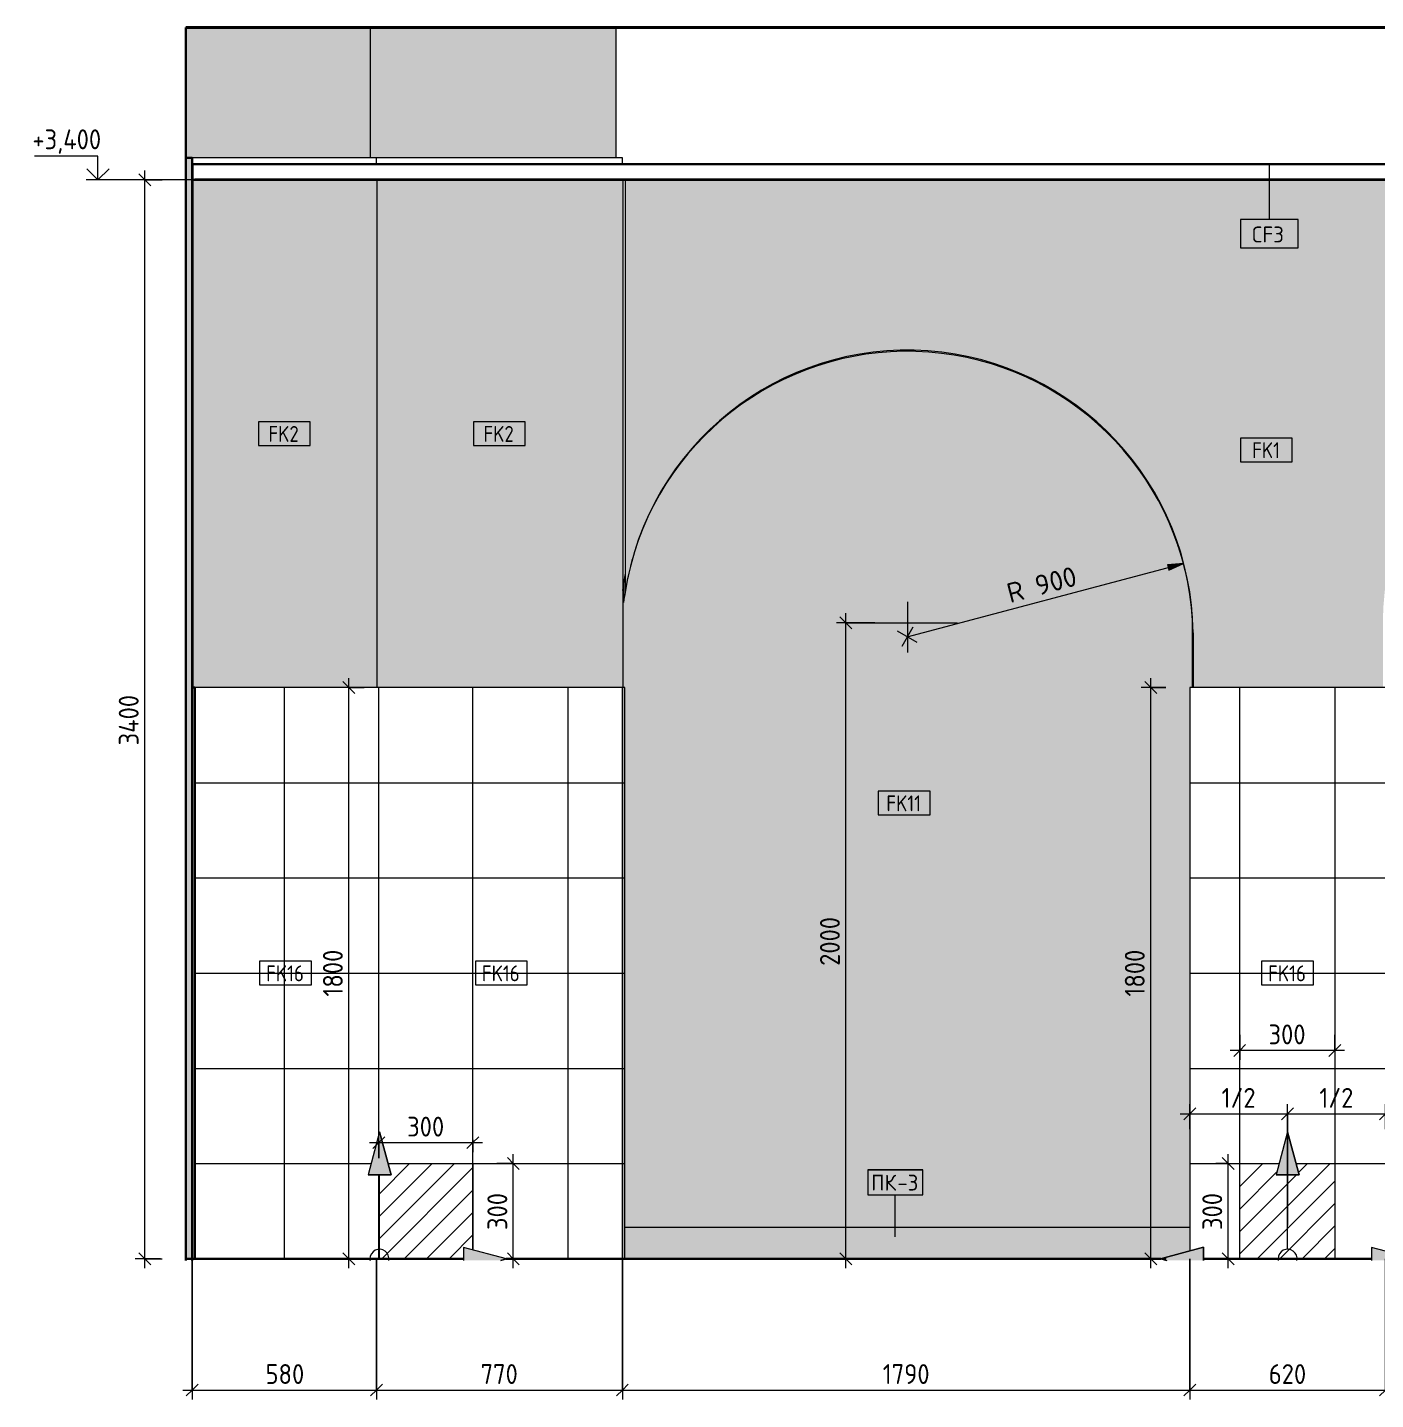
# Model space of a CAD drawing. Header units: millimetres. Extents: x 39286 to 136192, y -1987 to 27400.
# Drawn here: x 102343 to 106589, y -444 to 3881 of the extents above; entities that cross this region are included whole.
import ezdxf

# ---------------------------------------------------------------- set-up
doc = ezdxf.new("R2010")
doc.units = ezdxf.units.MM
for name, color, linetype, lineweight in [('A-ANNO-DIMS', 7, 'Continuous', 9), ('A-ANNO-DIMS-25', 7, 'Continuous', 9), ('A-CLNG-IDEN', 7, 'Continuous', 9), ('A-DETL', 7, 'Continuous', 9), ('A-DETL-GENF', 7, 'Continuous', 9), ('A-GENM', 7, 'Continuous', 9), ('A-GENM-IDEN', 7, 'Continuous', 9), ('A-WALL-IDEN', 7, 'Continuous', 9), ('A-WALL-PATT', 7, 'Continuous', 9), ('G-ANNO-DIMS', 7, 'Continuous', 9), ('G-ANNO-DIMS-1', 7, 'Continuous', 20), ('I-WALL', 7, 'Continuous', 9), ('S-COLS', 7, 'Continuous', 9)]:
    doc.layers.add(name, color=color, linetype=linetype, lineweight=lineweight)
for name, color, linetype, lineweight, true_color in [('A-CLNG-FNSH-1', 7, 'Continuous', 30, 0x3c3c3c), ('A-DETL-GENF-2', 7, 'Continuous', 9, 0x004000), ('A-FLOR-1', 7, 'Continuous', 9, 0x787878), ('A-FLOR-FNSH-1', 7, 'Continuous', 40, 0x3c3c3c), ('A-FLOR-FNSH-2', 7, 'Continuous', 30, 0x3c3c3c), ('A-WALL-4', 7, 'Continuous', 30, 0x3c3c3c), ('A-WALL-FNSH-3', 7, 'Continuous', 30, 0x3c3c3c), ('I-WALL-1', 7, 'Continuous', 9, 0x787878)]:
    doc.layers.add(name, color=color, linetype=linetype, lineweight=lineweight, true_color=true_color)
doc.styles.add('GOST Common_5', font='GOST_Common.ttf', dxfattribs={"width": 0.9, "height": 50})
doc.styles.add('GOST Common_6', font='GOST_Common.ttf', dxfattribs={"height": 50})
doc.styles.add('ISOCPEUR_2', font='isocpeur.ttf', dxfattribs={"width": 0.9, "height": 62.5})
doc.styles.add('ISOCPEUR_4', font='isocpeur.ttf', dxfattribs={"height": 62.5})
doc.dimstyles.new('ISO-2_5_0_9К_БОЛЬШОЙ', dxfattribs={"dimscale": 304.8, "dimtxt": 62.248823, "dimasz": 0.123031, "dimexe": 0.098425, "dimexo": 0.246063, "dimgap": 0, "dimtad": 1, "dimdec": 0, "dimrnd": 10, "dimzin": 0, "dimdsep": 46, "dimtxsty": 'ISOCPEUR_2', "dimblk1": 'OBLIQUE', "dimblk2": 'OBLIQUE', "dimsah": 1, "dimcen": 0.09, "dimdle": 0.098425, "dimazin": 0, "dimtfac": 1, "dimtdec": 4, "dimtix": 1, "dimtmove": 0, "dimatfit": 3, "dimfxl": 1, "dimtvp": 1, "dimtolj": 1, "dimtzin": 0, "dimarcsym": 2})
doc.dimstyles.new('ISO-2_5_0_9К_БОЛЬШОЙ_округление', dxfattribs={"dimscale": 304.8, "dimtxt": 62.248823, "dimasz": 0.123031, "dimexe": 0.098425, "dimexo": 0, "dimgap": 0, "dimtad": 1, "dimdec": 0, "dimrnd": 10, "dimzin": 0, "dimdsep": 46, "dimtxsty": 'ISOCPEUR_2', "dimblk1": 'OBLIQUE', "dimblk2": 'OBLIQUE', "dimsah": 1, "dimcen": 0.09, "dimdle": 0.098425, "dimazin": 0, "dimtfac": 1, "dimtdec": 4, "dimtix": 1, "dimtmove": 0, "dimatfit": 3, "dimfxl": 1, "dimtvp": 1, "dimtolj": 1, "dimtzin": 0, "dimarcsym": 2})
doc.dimstyles.new('ISO-2_5_1_0K_БОЛЬШОЙ', dxfattribs={"dimscale": 304.8, "dimtxt": 62.248823, "dimasz": 0.164042, "dimexe": 0.19685, "dimexo": 0, "dimgap": 0, "dimtad": 1, "dimjust": 3, "dimdec": 0, "dimzin": 0, "dimdsep": 46, "dimtxsty": 'ISOCPEUR_4', "dimsah": 1, "dimcen": 0.09, "dimazin": 0, "dimtfac": 1, "dimtdec": 4, "dimtix": 1, "dimtmove": 0, "dimatfit": 2, "dimfxl": 1, "dimtvp": 1, "dimtolj": 1, "dimtzin": 0, "dimarcsym": 2})
pattern_1 = [(45, (142208.06, 0), (-14.25598, 14.25598), []), (45, (142222.316, 0), (-14.25598, 14.25598), [25.202, -5.04, 0.8382, -4.202])]
pattern_2 = [(45, (142208.06, 0), (-35.35534, 35.35534), [])]

# ---------------------------------------------------------------- blocks, each defined once
blk = doc.blocks.new('BSC_Колонна _Прямоугольная - 600х600-23205375-Развертка 1_38-5')
at = {"layer": 'S-COLS'}
blk.add_hatch(color=256, dxfattribs=at).paths.add_polyline_path([(-54757.8, 1800), (-54757.8, 1972.9), (-54760, 2024.3), (-54760, 1800)])
blk.add_line((-54760, 1800), (-54760, 2026.6), dxfattribs=at)
blk = doc.blocks.new('Плинтус - Плинтус керамогранит бежевый-32866097-Развертка 1_38-5')
at = {"layer": 'A-GENM'}
blk.add_hatch(color=256, dxfattribs=at).paths.add_polyline_path([(-54859.1, 0), (-54860, 0.2), (-54768, 24.8), (-54768, 100), (-56547.3, 100), (-56547.3, 0), (-54860, 0)])
blk.add_line((-56547.3, 100), (-54768, 100), dxfattribs=at)
blk = doc.blocks.new('Начало раскладки_красным - Начало раскладки_красным-26104606-Развертка 1_38-5')
at = {"layer": 'A-DETL-GENF'}
for points in [[(-57283.9, 264.7), (-57320, 400), (-57356.3, 264.8), (-57320.3, 264.8)], [(-57055.5, -5.1), (-56938.5, -5.1), (-56920.8, -0.1), (-57055.5, 36.1), (-57055.5, -0.1)]]:
    blk.add_hatch(color=256, dxfattribs=at).paths.add_polyline_path(points)
for p, q in [((-57320, 400), (-57356.3, 264.8)), ((-57320, 400), (-57356.3, 264.8)), ((-57283.9, 264.7), (-57320, 400)), ((-57320, 400), (-57283.9, 264.7)), ((-57356.3, 264.8), (-57283.9, 264.7)), ((-57283.9, 264.7), (-57356.3, 264.8)), ((-57320.2, 30), (-57320.1, 264.8)), ((-57055.5, 36.1), (-57055.5, -5.1)), ((-56920.3, -0.2), (-57055.5, 36.1)), ((-56920.3, -0.2), (-57055.5, 36.1)), ((-57055.5, 36.1), (-57055.5, -5.1)), ((-57290.3, 0), (-57055.5, -0.2)), ((-56938.5, -5.1), (-56920.3, -0.2)), ((-56920.3, -0.2), (-56938.5, -5.1))]:
    blk.add_line(p, q, dxfattribs=at)
for start, end in [(350.1363, 179.9664), (179.9664, 190.1581)]:
    blk.add_arc((-57320.3, 0), 30, start, end, dxfattribs=at)
blk = doc.blocks.new('Начало раскладки_красным - Начало раскладки_красным-26758408-Развертка 1_38-5')
at = {"layer": 'A-DETL-GENF'}
for points in [[(-54423.6, 264.7), (-54459.8, 400), (-54496.1, 264.8)], [(-54768, -5.1), (-54724.8, -5.1), (-54724.8, 36.4), (-54860, 0.2), (-54840.1, -5.1), (-54770, -5.1)], [(-54152, -5.1), (-54078.3, -5.1), (-54060.5, -0.1), (-54195.2, 36.1), (-54195.3, -5.1), (-54160, -5.1)]]:
    blk.add_hatch(color=256, dxfattribs=at).paths.add_polyline_path(points)
for p, q in [((-54459.8, 400), (-54496.1, 264.8)), ((-54459.8, 400), (-54496.1, 264.8)), ((-54423.6, 264.7), (-54459.8, 400)), ((-54459.8, 400), (-54423.6, 264.7)), ((-54496.1, 264.8), (-54423.6, 264.7)), ((-54423.6, 264.7), (-54496.1, 264.8)), ((-54460, 30), (-54459.9, 264.8)), ((-54724.8, 36.4), (-54860, 0.2)), ((-54860, 0.2), (-54724.8, 36.4)), ((-54860, 0.2), (-54840.1, -5.1)), ((-54860, 0.2), (-54840.1, -5.1)), ((-54724.8, -5.1), (-54724.8, 36.4)), ((-54724.8, 36.4), (-54724.8, -5.1)), ((-54490, 0), (-54724.8, 0.2)), ((-54195.2, 36.1), (-54195.3, -5.1)), ((-54195.2, 36.1), (-54195.3, -5.1)), ((-54060, -0.2), (-54195.2, 36.1)), ((-54060, -0.2), (-54195.2, 36.1)), ((-54430, 0), (-54195.2, -0.2)), ((-54078.3, -5.1), (-54060, -0.2)), ((-54060, -0.2), (-54078.3, -5.1))]:
    blk.add_line(p, q, dxfattribs=at)
for start, end in [(350.1363, 179.9664), (179.9664, 190.1581)]:
    blk.add_arc((-54460, 0), 30, start, end, dxfattribs=at)
blk = doc.blocks.new('М_стена_0001 - Типоразмер_без рамки-25382661-Развертка 1_38-5')
at = {"layer": 'A-WALL-IDEN'}
for p, q in [((-48378.1, 1988.1), (-48541.3, 1988.1)), ((-48541.3, 1988.1), (-48541.3, 1913.1)), ((-48378.1, 1913.1), (-48378.1, 1988.1)), ((-48541.3, 1913.1), (-48378.1, 1913.1))]:
    blk.add_line(p, q, dxfattribs=at)
blk = doc.blocks.new('Высотные отметки - Стрелка_Верх-17668718-Развертка 1_38-5')
at = {"layer": 'G-ANNO-DIMS'}
for p, q in [((-58207, 3475), (-58407, 3475)), ((-58207, 3400), (-58207, 3475)), ((-58169.1, 3400), (-58244.1, 3400))]:
    blk.add_line(p, q, dxfattribs=at)
at = {"layer": 'G-ANNO-DIMS-1'}
for q in [(-58242.3, 3435.4), (-58171.6, 3435.4)]:
    blk.add_line((-58207, 3400), q, dxfattribs=at)
blk = doc.blocks.new('DIMBLOCK55-Развертка 1_38-5')
at = {"layer": 'A-ANNO-DIMS-25', "lineweight": 20}
for p, q in [((102712.2, 3400), (102693.5, 3418.8)), ((102712.2, 3400), (102731, 3381.2)), ((102712.2, 0), (102693.5, 18.8)), ((102712.2, 0), (102731, -18.8))]:
    blk.add_line(p, q, dxfattribs=at)
at = {"layer": 'A-ANNO-DIMS-25'}
for p, q in [((102712.2, -30), (102712.2, 3430)), ((102787.9, 3400), (102682.2, 3400)), ((102712.2, 3400), (102766.9, 3400)), ((102761.9, 0), (102682.2, 0)), ((102712.2, 0), (102766.9, 0))]:
    blk.add_line(p, q, dxfattribs=at)
at = {"layer": 'A-ANNO-DIMS-25', "color": 0, "insert": (102630.5, 1618), "char_height": 62.5, "width": 196.802, "attachment_point": 1, "rotation": 90, "line_spacing_factor": 1.149209, "style": 'ISOCPEUR_2'}
blk.add_mtext('3400', dxfattribs=at)
blk = doc.blocks.new('_Oblique')
at = {"color": 0, "linetype": 'ByBlock', "lineweight": -2}
blk.add_line((-0.5, -0.5), (0.5, 0.5), dxfattribs=at)
blk = doc.blocks.new('DIMBLOCK56-Развертка 1_38-5')
at = {"layer": 'A-ANNO-DIMS-25'}
for p, q in [((102861.9, 0), (102861.9, -443.6)), ((102861.9, -413.6), (102861.9, 0)), ((103441.9, 0), (103441.9, -443.6)), ((103441.9, -413.6), (103441.9, 0)), ((102831.9, -413.6), (103441.9, -413.6))]:
    blk.add_line(p, q, dxfattribs=at)
at = {"layer": 'A-ANNO-DIMS-25', "lineweight": 20}
for p, q in [((102861.9, -413.6), (102843.2, -432.4)), ((102861.9, -413.6), (102880.7, -394.9)), ((103441.9, -413.6), (103423.2, -432.4)), ((103441.9, -413.6), (103460.7, -394.9))]:
    blk.add_line(p, q, dxfattribs=at)
at = {"layer": 'A-ANNO-DIMS-25', "color": 0, "insert": (103092.7, -332), "char_height": 62.5, "width": 142.215, "attachment_point": 1, "line_spacing_factor": 1.149209, "style": 'ISOCPEUR_2'}
blk.add_mtext('580', dxfattribs=at)
blk = doc.blocks.new('DIMBLOCK57-Развертка 1_38-5')
at = {"layer": 'A-ANNO-DIMS-25'}
for p, q in [((104216.6, 1800), (104216.6, -443.6)), ((104216.6, -413.6), (104216.6, 1800)), ((103441.9, 0), (103441.9, -443.6)), ((103441.9, -413.6), (103441.9, 0)), ((103441.9, -413.6), (104216.6, -413.6))]:
    blk.add_line(p, q, dxfattribs=at)
at = {"layer": 'A-ANNO-DIMS-25', "lineweight": 20}
for p, q in [((103441.9, -413.6), (103423.2, -432.4)), ((103441.9, -413.6), (103460.7, -394.9)), ((104216.6, -413.6), (104197.9, -432.4)), ((104216.6, -413.6), (104235.4, -394.9))]:
    blk.add_line(p, q, dxfattribs=at)
at = {"layer": 'A-ANNO-DIMS-25', "color": 0, "insert": (103770, -332), "char_height": 62.5, "width": 142.215, "attachment_point": 1, "line_spacing_factor": 1.149209, "style": 'ISOCPEUR_2'}
blk.add_mtext('770', dxfattribs=at)
blk = doc.blocks.new('DIMBLOCK58-Развертка 1_38-5')
at = {"layer": 'A-ANNO-DIMS-25'}
for p, q in [((104216.6, 1800), (104216.6, -443.6)), ((104216.6, -413.6), (104216.6, 1800)), ((106003.9, 0), (106003.9, -443.6)), ((106003.9, -413.6), (106003.9, 0)), ((104216.6, -413.6), (106003.9, -413.6))]:
    blk.add_line(p, q, dxfattribs=at)
at = {"layer": 'A-ANNO-DIMS-25', "lineweight": 20}
for p, q in [((104216.6, -413.6), (104197.9, -432.4)), ((104216.6, -413.6), (104235.4, -394.9)), ((106003.9, -413.6), (105985.2, -432.4)), ((106003.9, -413.6), (106022.7, -394.9))]:
    blk.add_line(p, q, dxfattribs=at)
at = {"layer": 'A-ANNO-DIMS-25', "color": 0, "insert": (105036.7, -332), "char_height": 62.5, "width": 176.691, "attachment_point": 1, "line_spacing_factor": 1.149209, "style": 'ISOCPEUR_2'}
blk.add_mtext('1790', dxfattribs=at)
blk = doc.blocks.new('DIMBLOCK59-Развертка 1_38-5')
at = {"layer": 'A-ANNO-DIMS-25'}
for p, q in [((106003.9, 0), (106003.9, -443.6)), ((106003.9, -413.6), (106003.9, 0)), ((106619.9, 0), (106619.9, -443.6)), ((106619.9, -413.6), (106619.9, 0)), ((106003.9, -413.6), (106619.9, -413.6))]:
    blk.add_line(p, q, dxfattribs=at)
at = {"layer": 'A-ANNO-DIMS-25', "lineweight": 20}
for p, q in [((106003.9, -413.6), (105985.2, -432.4)), ((106003.9, -413.6), (106022.7, -394.9)), ((106619.9, -413.6), (106601.2, -432.4)), ((106619.9, -413.6), (106638.7, -394.9))]:
    blk.add_line(p, q, dxfattribs=at)
at = {"layer": 'A-ANNO-DIMS-25', "color": 0, "insert": (106252.7, -332), "char_height": 62.5, "width": 142.215, "attachment_point": 1, "line_spacing_factor": 1.149209, "style": 'ISOCPEUR_2'}
blk.add_mtext('620', dxfattribs=at)
blk = doc.blocks.new('DIMBLOCK68-Развертка 1_38-5')
at = {"layer": 'A-ANNO-DIMS-25'}
blk.add_hatch(color=256, dxfattribs=at).paths.add_polyline_path([(105983.9, 2191.3), (105933.3, 2187), (105937.8, 2169.9)])
for p, q in [((105114.1, 1959.9), (105983.9, 2191.3)), ((105983.9, 2191.3), (105933.3, 2187)), ((105933.3, 2187), (105937.8, 2169.9)), ((105937.8, 2169.9), (105983.9, 2191.3)), ((105131.9, 1990.4), (105096.4, 1929.3)), ((105144.7, 1942.1), (105083.6, 1977.6))]:
    blk.add_line(p, q, dxfattribs=at)
blk.add_arc((105114.1, 1959.9), 900, 11.0837, 18.7231, dxfattribs=at)
at = {"layer": 'A-ANNO-DIMS-25', "color": 0, "insert": (105421.6, 2126.2), "char_height": 62.5, "width": 264.318, "attachment_point": 1, "rotation": 14.9034, "line_spacing_factor": 1.149209, "style": 'ISOCPEUR_4'}
blk.add_mtext('R 900', dxfattribs=at)
blk = doc.blocks.new('DIMBLOCK69-Развертка 1_38-5')
at = {"layer": 'A-ANNO-DIMS-25'}
for p, q in [((104920.8, -30), (104920.8, 2034.4)), ((105011.9, 2004.4), (104890.8, 2004.4)), ((104920.8, 2004.4), (105011.9, 2004.4)), ((104894.3, 0), (104950.8, 0)), ((104920.8, 0), (104894.3, 0))]:
    blk.add_line(p, q, dxfattribs=at)
at = {"layer": 'A-ANNO-DIMS-25', "lineweight": 20}
for p, q in [((104920.8, 2004.4), (104902, 2023.1)), ((104920.8, 2004.4), (104939.5, 1985.6)), ((104920.8, 0), (104902, 18.8)), ((104920.8, 0), (104939.5, -18.8))]:
    blk.add_line(p, q, dxfattribs=at)
at = {"layer": 'A-ANNO-DIMS-25', "color": 0, "insert": (104839.1, 923.2), "char_height": 62.5, "width": 189.619, "attachment_point": 1, "rotation": 90, "line_spacing_factor": 1.149209, "style": 'ISOCPEUR_2'}
blk.add_mtext('2000', dxfattribs=at)
blk = doc.blocks.new('М_потолков - Марка_ Имя типа-25382930-Развертка 1_38-5')
at = {"layer": 'A-CLNG-IDEN'}
for p, q in [((-54427.2, 3275.2), (-54608.4, 3275.2)), ((-54608.4, 3275.2), (-54608.4, 3185.8)), ((-54427.2, 3185.8), (-54427.2, 3275.2)), ((-54608.4, 3185.8), (-54427.2, 3185.8))]:
    blk.add_line(p, q, dxfattribs=at)
blk = doc.blocks.new('Mark Reiling - Mark Reiling-26174330-Развертка 1_38-5')
at = {"layer": 'A-GENM-IDEN'}
for p, q in [((-42911.7, 265.6), (-42911.7, 186.8)), ((-42911.7, 265.6), (-42738.2, 265.6)), ((-42738.2, 265.6), (-42911.7, 265.6)), ((-42911.7, 265.6), (-42911.7, 186.8)), ((-42738.2, 186.8), (-42738.2, 265.6)), ((-42738.2, 186.8), (-42738.2, 265.6)), ((-42911.7, 186.8), (-42738.2, 186.8)), ((-42911.7, 186.8), (-42738.2, 186.8))]:
    blk.add_line(p, q, dxfattribs=at)
blk = doc.blocks.new('DIMBLOCK70-Развертка 1_38-5')
at = {"layer": 'A-ANNO-DIMS-25'}
for p, q in [((106003.9, 408.3), (106003.9, 486.8)), ((106311.9, 105), (106311.9, 486.8)), ((105973.9, 456.8), (106311.9, 456.8)), ((106003.9, 456.8), (106003.9, 408.3)), ((106311.9, 456.8), (106311.9, 105))]:
    blk.add_line(p, q, dxfattribs=at)
at = {"layer": 'A-ANNO-DIMS-25', "lineweight": 20}
for p, q in [((106003.9, 456.8), (105985.2, 438)), ((106003.9, 456.8), (106022.7, 475.5)), ((106311.9, 456.8), (106293.2, 438)), ((106311.9, 456.8), (106330.7, 475.5))]:
    blk.add_line(p, q, dxfattribs=at)
at = {"layer": 'A-ANNO-DIMS-25', "color": 0, "insert": (106104, 538.4), "char_height": 62.5, "width": 129.286, "attachment_point": 1, "line_spacing_factor": 1.149209, "style": 'ISOCPEUR_2'}
blk.add_mtext('1/2', dxfattribs=at)
blk = doc.blocks.new('DIMBLOCK71-Развертка 1_38-5')
at = {"layer": 'A-ANNO-DIMS-25'}
for p, q in [((106311.9, 105), (106311.9, 486.8)), ((106619.9, 408.3), (106619.9, 486.8)), ((106311.9, 456.8), (106649.9, 456.8)), ((106311.9, 456.8), (106311.9, 105)), ((106619.9, 456.8), (106619.9, 408.3))]:
    blk.add_line(p, q, dxfattribs=at)
at = {"layer": 'A-ANNO-DIMS-25', "lineweight": 20}
for p, q in [((106311.9, 456.8), (106293.2, 438)), ((106311.9, 456.8), (106330.7, 475.5)), ((106619.9, 456.8), (106601.2, 438)), ((106619.9, 456.8), (106638.7, 475.5))]:
    blk.add_line(p, q, dxfattribs=at)
at = {"layer": 'A-ANNO-DIMS-25', "color": 0, "insert": (106412, 538.4), "char_height": 62.5, "width": 129.286, "attachment_point": 1, "line_spacing_factor": 1.149209, "style": 'ISOCPEUR_2'}
blk.add_mtext('1/2', dxfattribs=at)
blk = doc.blocks.new('DIMBLOCK72-Развертка 1_38-5')
at = {"layer": 'A-ANNO-DIMS-25'}
for p, q in [((106161.1, 705.3), (106161.1, 626.8)), ((106161.1, 656.8), (106161.1, 705.3)), ((106461.1, 705.3), (106461.1, 626.8)), ((106461.1, 656.8), (106461.1, 705.3)), ((106491.1, 656.8), (106131.1, 656.8))]:
    blk.add_line(p, q, dxfattribs=at)
at = {"layer": 'A-ANNO-DIMS-25', "lineweight": 20}
for p, q in [((106161.1, 656.8), (106142.3, 638)), ((106161.1, 656.8), (106179.8, 675.5)), ((106461.1, 656.8), (106442.3, 638)), ((106461.1, 656.8), (106479.8, 675.5))]:
    blk.add_line(p, q, dxfattribs=at)
at = {"layer": 'A-ANNO-DIMS-25', "color": 0, "insert": (106251.8, 738.4), "char_height": 62.5, "width": 142.215, "attachment_point": 1, "line_spacing_factor": 1.149209, "style": 'ISOCPEUR_2'}
blk.add_mtext('300', dxfattribs=at)
blk = doc.blocks.new('DIMBLOCK73-Развертка 1_38-5')
at = {"layer": 'A-ANNO-DIMS-25', "lineweight": 20}
for p, q in [((106125.1, 300), (106106.3, 318.7)), ((106125.1, 300), (106143.8, 281.2)), ((106125.1, 0), (106106.3, 18.8)), ((106125.1, 0), (106143.8, -18.8))]:
    blk.add_line(p, q, dxfattribs=at)
at = {"layer": 'A-ANNO-DIMS-25'}
for p, q in [((106125.1, -30), (106125.1, 330)), ((106086.1, 300), (106155.1, 300)), ((106125.1, 300), (106086.1, 300)), ((106173.6, 0), (106095.1, 0)), ((106125.1, 0), (106173.6, 0))]:
    blk.add_line(p, q, dxfattribs=at)
at = {"layer": 'A-ANNO-DIMS-25', "color": 0, "insert": (106043.4, 90.7), "char_height": 62.5, "width": 142.215, "attachment_point": 1, "rotation": 90, "line_spacing_factor": 1.149209, "style": 'ISOCPEUR_2'}
blk.add_mtext('300', dxfattribs=at)
blk = doc.blocks.new('DIMBLOCK74-Развертка 1_38-5')
at = {"layer": 'A-ANNO-DIMS-25', "lineweight": 20}
for p, q in [((103355.3, 1800), (103336.5, 1818.8)), ((103355.3, 1800), (103374, 1781.2)), ((103355.3, 0), (103336.5, 18.8)), ((103355.3, 0), (103374, -18.8))]:
    blk.add_line(p, q, dxfattribs=at)
at = {"layer": 'A-ANNO-DIMS-25'}
for p, q in [((103355.3, -30), (103355.3, 1830)), ((103403.7, 1800), (103325.3, 1800)), ((103355.3, 1800), (103403.7, 1800)), ((103403.7, 0), (103325.3, 0)), ((103355.3, 0), (103403.7, 0))]:
    blk.add_line(p, q, dxfattribs=at)
at = {"layer": 'A-ANNO-DIMS-25', "color": 0, "insert": (103273.6, 826.4), "char_height": 62.5, "width": 176.691, "attachment_point": 1, "rotation": 90, "line_spacing_factor": 1.149209, "style": 'ISOCPEUR_2'}
blk.add_mtext('1800', dxfattribs=at)
blk = doc.blocks.new('DIMBLOCK75-Развертка 1_38-5')
at = {"layer": 'A-ANNO-DIMS-25', "lineweight": 20}
for p, q in [((103873.2, 300), (103854.5, 318.7)), ((103873.2, 300), (103892, 281.2)), ((103873.2, 0), (103854.5, 18.8)), ((103873.2, 0), (103892, -18.8))]:
    blk.add_line(p, q, dxfattribs=at)
at = {"layer": 'A-ANNO-DIMS-25'}
for p, q in [((103873.2, -30), (103873.2, 330)), ((103820.9, 300), (103903.2, 300)), ((103873.2, 300), (103820.9, 300)), ((103921.7, 0), (103843.2, 0)), ((103873.2, 0), (103921.7, 0))]:
    blk.add_line(p, q, dxfattribs=at)
at = {"layer": 'A-ANNO-DIMS-25', "color": 0, "insert": (103791.6, 90.7), "char_height": 62.5, "width": 142.215, "attachment_point": 1, "rotation": 90, "line_spacing_factor": 1.149209, "style": 'ISOCPEUR_2'}
blk.add_mtext('300', dxfattribs=at)
blk = doc.blocks.new('DIMBLOCK76-Развертка 1_38-5')
at = {"layer": 'A-ANNO-DIMS-25'}
for p, q in [((103449.9, 317.6), (103449.9, 396.1)), ((103419.9, 366.1), (103775.9, 366.1)), ((103449.9, 366.1), (103449.9, 317.6)), ((103745.9, 375), (103745.9, 336.1)), ((103745.9, 366.1), (103745.9, 375))]:
    blk.add_line(p, q, dxfattribs=at)
at = {"layer": 'A-ANNO-DIMS-25', "lineweight": 20}
for p, q in [((103449.9, 366.1), (103431.2, 347.3)), ((103449.9, 366.1), (103468.7, 384.8)), ((103745.9, 366.1), (103727.2, 347.3)), ((103745.9, 366.1), (103764.7, 384.8))]:
    blk.add_line(p, q, dxfattribs=at)
at = {"layer": 'A-ANNO-DIMS-25', "color": 0, "insert": (103538.7, 447.7), "char_height": 62.5, "width": 142.215, "attachment_point": 1, "line_spacing_factor": 1.149209, "style": 'ISOCPEUR_2'}
blk.add_mtext('300', dxfattribs=at)
blk = doc.blocks.new('DIMBLOCK77-Развертка 1_38-5')
at = {"layer": 'A-ANNO-DIMS-25', "lineweight": 20}
for p, q in [((105880.9, 1800), (105862.2, 1818.8)), ((105880.9, 1800), (105899.7, 1781.2)), ((105880.9, 0), (105862.2, 18.8)), ((105880.9, 0), (105899.7, -18.8))]:
    blk.add_line(p, q, dxfattribs=at)
at = {"layer": 'A-ANNO-DIMS-25'}
for p, q in [((105880.9, -30), (105880.9, 1830)), ((105928.9, 1800), (105850.9, 1800)), ((105880.9, 1800), (105928.9, 1800)), ((105929.4, 0), (105850.9, 0)), ((105880.9, 0), (105929.4, 0))]:
    blk.add_line(p, q, dxfattribs=at)
at = {"layer": 'A-ANNO-DIMS-25', "color": 0, "insert": (105799.3, 826.4), "char_height": 62.5, "width": 176.691, "attachment_point": 1, "rotation": 90, "line_spacing_factor": 1.149209, "style": 'ISOCPEUR_2'}
blk.add_mtext('1800', dxfattribs=at)

msp = doc.modelspace()

# ---------------------------------------------------------------- hatches: boundary and pattern name
at = {"layer": 'A-DETL-GENF-2'}
h = msp.add_hatch(dxfattribs=at)
h.set_pattern_fill('FP_46', color=256, style=0, pattern_type=2)
h.set_pattern_definition(pattern_2)
h.paths.add_polyline_path([(103692.2, 0), (103716.4, 0), (103716.4, 36.1), (103745.9, 28.2), (103745.9, 300), (103478.6, 300), (103488, 264.7), (103451.6, 264.7), (103451.6, 0), (103570.7, 0)])
h = msp.add_hatch(dxfattribs=at)
h.set_pattern_fill('FP_46', color=256, style=0, pattern_type=2)
h.set_pattern_definition(pattern_2)
h.paths.add_polyline_path([(106275.8, 0), (106461.1, 0), (106461.1, 300), (106338.9, 300), (106348.3, 264.7), (106275.8, 264.8), (106285.3, 300), (106161.1, 300), (106161.1, 0)])
at = {"layer": 'A-FLOR-1'}
h = msp.add_hatch(dxfattribs=at)
h.set_pattern_fill('FP_40', color=256, style=0, pattern_type=2)
h.set_pattern_definition(pattern_1)
h.paths.add_polyline_path([(104220, 3880), (104464, 3880), (104464, 3880.6), (102841.9, 3880.6), (102841.9, 3880), (104213.9, 3880)])
h = msp.add_hatch(dxfattribs=at)
h.set_pattern_fill('FP_40', color=256, style=0, pattern_type=2)
h.set_pattern_definition(pattern_1)
h.paths.add_polyline_path([(114577.3, 3880), (114577.3, 3880.6), (104464, 3880.6), (104464, 3880), (114504.5, 3880)])
at = {"layer": 'A-WALL-PATT'}
for points in [[(103221.9, 1800), (103441.9, 1800), (103441.9, 3400), (102862.9, 3400), (102862.9, 1800), (103201.9, 1800)], [(103442.9, 1800), (103442.9, 3400), (103441.9, 3400), (103441.9, 1800)], [(103449.9, 1800), (104216.6, 1800), (104216.6, 3400), (103442.9, 3400), (103442.9, 1800)], [(104217.6, 1800), (104217.6, 3400), (104216.6, 3400), (104216.6, 1800)]]:
    msp.add_hatch(color=256, dxfattribs=at).paths.add_polyline_path(points)
h = msp.add_hatch(color=256, dxfattribs=at)
h.paths.add_polyline_path([(108424.4, 0), (108424.4, 100), (109061.9, 100), (109061.9, 3400), (104225.6, 3400), (104225.7, 2101.5), (104235.9, 2155.9), (104247.1, 2201.9), (104262.2, 2251.2), (104280, 2299.5), (104300.6, 2346.7), (104323.8, 2392.7), (104349.7, 2437.3), (104378, 2480.3), (104408.8, 2521.6), (104441.9, 2561.1), (104477.1, 2598.7), (104514.5, 2634.1), (104553.9, 2667.4), (104595.1, 2698.4), (104637.9, 2726.9), (104682.4, 2752.9), (104728.3, 2776.4), (104775.4, 2797.2), (104823.7, 2815.2), (104872.9, 2830.5), (104922.9, 2842.9), (104973.5, 2852.5), (105024.6, 2859.1), (105076, 2862.8), (105127.5, 2863.5), (105179, 2861.3), (105230.3, 2856.1), (105281.1, 2848.1), (105331.5, 2837.1), (105385.8, 2821.6), (105433.5, 2805.1), (105480.6, 2785.7), (105526.8, 2763.5), (105571.8, 2738.7), (105615.5, 2711.2), (105657.6, 2681.1), (105698, 2648.6), (105736.5, 2613.8), (105773, 2576.8), (105807.3, 2537.7), (105838.5, 2497.9), (105866.8, 2457.3), (105894.2, 2412.8), (105918.9, 2366.8), (105940.9, 2319.4), (105960.1, 2270.8), (105976.3, 2221.9), (105988.6, 2176.9), (105999.4, 2126.6), (106007.2, 2075.6), (106012.1, 2024.3), (106014.1, 1972.9), (106014.1, 1800), (106611.9, 1800), (106612, 2002.7), (106613.4, 2052.4), (106618, 2104.6), (106625.6, 2156.5), (106637.2, 2211.7), (106650.8, 2261.5), (106667.2, 2310.6), (106686.5, 2358.9), (106708.6, 2406), (106733.5, 2451.9), (106760.9, 2496.3), (106790.2, 2538.1), (106822.7, 2579.2), (106857.6, 2618.4), (106894.6, 2655.5), (106933.8, 2690.3), (106974.9, 2722.8), (107017.9, 2752.9), (107062.5, 2780.4), (107108.6, 2805.3), (107156.1, 2827.4), (107204.8, 2846.8), (107254.6, 2863.3), (107305.2, 2876.8), (107356.6, 2887.4), (107408.4, 2895), (107460.6, 2899.6), (107514, 2901.1), (107565.5, 2899.6), (107617.7, 2895), (107669.5, 2887.4), (107720.9, 2876.8), (107771.5, 2863.3), (107821.2, 2846.8), (107870, 2827.4), (107917.5, 2805.3), (107963.6, 2780.4), (108008.2, 2752.9), (108051.2, 2722.8), (108092.3, 2690.3), (108131.4, 2655.5), (108168.5, 2618.4), (108203.3, 2579.2), (108235.9, 2538.1), (108265.9, 2495.2), (108293.4, 2450.6), (108318.3, 2404.4), (108340.5, 2356.9), (108359.8, 2308.2), (108376.3, 2258.4), (108389.9, 2207.8), (108400.5, 2156.5), (108408.1, 2104.6), (108412.6, 2052.4), (108414.2, 2000), (108414.2, 0)])
h.paths.add_polyline_path([(108696.3, 859), (108695.3, 859), (108695.3, 941), (108777.3, 941), (108777.3, 859), (108698.3, 859)])
h.paths.add_polyline_path([(108824.9, 859), (108821.9, 859), (108821.9, 941), (108903.9, 941), (108903.9, 859), (108834.9, 859)])
h.paths.add_polyline_path([(108776.3, 860), (108776.3, 940), (108696.3, 940), (108696.3, 860), (108774.3, 860)])
h.paths.add_polyline_path([(108889.9, 860), (108902.9, 860), (108902.9, 940), (108822.9, 940), (108822.9, 860), (108863.9, 860)])
h.paths.add_polyline_path([(108889.9, 862), (108824.9, 862), (108824.9, 938), (108900.9, 938), (108900.9, 862), (108890.9, 862)])
h.paths.add_polyline_path([(108771.4, 862), (108698.3, 862), (108698.3, 938), (108774.3, 938), (108774.3, 862)])
h.paths.add_polyline_path([(108861.9, 872), (108890.9, 872), (108890.9, 928), (108834.9, 928), (108834.9, 872), (108835.9, 872)])
h.paths.add_polyline_path([(108709.3, 872), (108764.3, 872), (108764.3, 928), (108708.3, 928), (108708.3, 872)])
h.paths.add_polyline_path([(108861.9, 873), (108835.9, 873), (108835.9, 927), (108889.9, 927), (108889.9, 873), (108863.9, 873)])
h.paths.add_polyline_path([(108709.3, 873), (108709.3, 927), (108763.3, 927), (108763.3, 873)])
h = msp.add_hatch(dxfattribs=at)
h.set_pattern_fill('FP_42', color=256, style=0, pattern_type=2)
h.set_pattern_definition([(90, (102851.9, 0), (-300, 2e-14), []), (180, (102851.9, 0), (-4e-14, -300), [])])
h.paths.add_polyline_path([(102869.9, 0), (103449.9, 0), (103449.9, 264.8), (103415.6, 264.8), (103449.9, 392.7), (103449.9, 1800), (102869.9, 1800), (102869.9, 480.6)])
h = msp.add_hatch(dxfattribs=at)
h.set_pattern_fill('FP_43', color=256, style=0, pattern_type=2)
h.set_pattern_definition([(90, (103445.9, 0), (-300, 2e-14), []), (180, (103445.9, 0), (-4e-14, -300), [])])
h.paths.add_polyline_path([(103451.6, 0), (103451.6, 264.8), (103449.9, 264.7), (103449.9, 0)])
h.paths.add_polyline_path([(104224.6, 0), (104224.6, 1800), (103449.9, 1800), (103449.9, 392.7), (103451.9, 400), (103478.6, 300), (103745.9, 300), (103745.9, 28.2), (103851.6, 0), (104216.6, 0)])
h = msp.add_hatch(dxfattribs=at)
h.set_pattern_fill('FP_45', color=256, style=0, pattern_type=2)
h.set_pattern_definition([(90, (106461.07, 0), (-300, 2e-14), []), (180, (106461.07, 0), (-4e-14, -300), [])])
h.paths.add_polyline_path([(106047.1, 0), (106161.1, 0), (106161.1, 300), (106285.3, 300), (106312.1, 400), (106338.9, 300), (106461.1, 300), (106461.1, 0), (106576.7, 0), (106576.7, 36.1), (106619.9, 24.5), (106619.9, 1800), (106003.9, 1800), (106004, 24.9), (106047.1, 36.4), (106047.1, 0)])
at = {"layer": 'I-WALL'}
for points in [[(103201.9, 3470), (103221.9, 3470), (103221.9, 3880), (102841.9, 3880), (102841.9, 3470), (102861.9, 3470)], [(103421.9, 3470), (103421.9, 3880), (103221.9, 3880), (103221.9, 3470)], [(104056.7, 3470), (104196.6, 3470), (104196.6, 3880), (103421.9, 3880), (103421.9, 3470), (103813.7, 3470)], [(104464, 100), (106003.9, 100), (106003.9, 1800), (106011.9, 1800), (106011.9, 2020.4), (106008.1, 2064.4), (106000.5, 2116.2), (105989.9, 2167.5), (105975, 2222), (105958.5, 2271), (105939.3, 2318.9), (105917.4, 2365.6), (105892.9, 2411), (105865.8, 2454.8), (105835.8, 2497.6), (105803.3, 2538.7), (105766.1, 2580.2), (105729.3, 2616.7), (105690.4, 2651.1), (105649.5, 2683.2), (105606.8, 2712.9), (105562.3, 2740.2), (105516.1, 2765), (105468.3, 2787.1), (105418.9, 2806.6), (105373.7, 2821.6), (105323.2, 2835.2), (105271.5, 2846), (105220.3, 2853.6), (105168.2, 2858.2), (105116, 2859.9), (105063.7, 2858.4), (105011.6, 2854), (104959.9, 2846.5), (104908.6, 2836.1), (104858.1, 2822.7), (104808.4, 2806.3), (104759.8, 2787.2), (104712.3, 2765.2), (104666.3, 2740.5), (104621.7, 2713.2), (104578.8, 2683.3), (104537.7, 2651), (104498.5, 2616.3), (104461.4, 2579.5), (104426.5, 2540.5), (104394, 2499.6), (104363.8, 2456.9), (104336.2, 2412.5), (104311.3, 2366.5), (104289, 2319.2), (104269.5, 2270.7), (104252, 2217.8), (104242.6, 2183.2), (104235.2, 2151.8), (104233.1, 2141.8), (104225.3, 2099), (104220.6, 2067.8), (104220.6, 2127.1), (104217.6, 2106.2), (104217.6, 1800), (104224.6, 1800), (104224.6, 100), (104323.9, 100)]]:
    msp.add_hatch(color=256, dxfattribs=at).paths.add_polyline_path(points)
h = msp.add_hatch(color=256, dxfattribs=at)
h.paths.add_polyline_path([(106011.9, 2020.4), (106011.9, 2026.6), (106007.2, 2075.6), (105999.4, 2126.6), (105988.6, 2176.9), (105975, 2226.6), (105958.5, 2275.5), (105939.3, 2323.3), (105917.4, 2369.9), (105892.9, 2415.2), (105865.8, 2459), (105835.8, 2501.7), (105803.3, 2542.7), (105768.4, 2581.8), (105731.4, 2618.8), (105692.2, 2653.5), (105653.4, 2684.3), (105610.7, 2714.3), (105566.4, 2741.8), (105520.6, 2766.7), (105473.4, 2788.8), (105429.9, 2806.6), (105381.1, 2823.2), (105331.5, 2837.1), (105281.1, 2848.1), (105230.3, 2856.1), (105179, 2861.3), (105127.5, 2863.5), (105076, 2862.8), (105019.6, 2858.4), (104973.5, 2852.5), (104922.9, 2842.9), (104872.9, 2830.5), (104823.7, 2815.2), (104775.4, 2797.2), (104728.3, 2776.4), (104682.4, 2752.9), (104637.9, 2726.9), (104595.1, 2698.4), (104553.9, 2667.4), (104514.5, 2634.1), (104477.1, 2598.7), (104441.9, 2561.1), (104408.8, 2521.6), (104378, 2480.3), (104349.7, 2437.3), (104323.8, 2392.7), (104299.7, 2344.6), (104280, 2299.5), (104262.2, 2251.2), (104254.1, 2224.8), (104269.5, 2270.7), (104289, 2319.2), (104311.3, 2366.5), (104336.2, 2412.5), (104363.8, 2456.9), (104394, 2499.6), (104426.5, 2540.5), (104461.4, 2579.5), (104498.5, 2616.3), (104537.7, 2651), (104578.8, 2683.3), (104621.7, 2713.2), (104666.3, 2740.5), (104712.3, 2765.2), (104759.8, 2787.2), (104808.4, 2806.3), (104858.1, 2822.7), (104908.6, 2836.1), (104959.9, 2846.5), (105011.6, 2854), (105063.7, 2858.4), (105116, 2859.9), (105168.2, 2858.2), (105220.3, 2853.6), (105272, 2845.9), (105323.2, 2835.2), (105373.7, 2821.6), (105423.3, 2805.1), (105471.9, 2785.7), (105519.2, 2763.5), (105569.3, 2736.1), (105613, 2708.8), (105655, 2679.1), (105695.3, 2647), (105733.7, 2612.6), (105770.1, 2576.1), (105804.3, 2537.6), (105837.6, 2495.2), (105868.5, 2450.6), (105895, 2407.1), (105920.4, 2359.6), (105940.7, 2315.9), (105960, 2267.3), (105976.4, 2217.7), (105989.9, 2167.1), (106000.5, 2115.9), (106008.1, 2064.2), (106011.6, 2024.3)])
h.paths.add_polyline_path([(104220.6, 2067.8), (104225.6, 2101.1), (104225.6, 2160.7), (104225.3, 2159.2), (104220.6, 2127.1), (104220.6, 2107.3)])
h.paths.add_polyline_path([(104242.6, 2183.2), (104249.5, 2209.6), (104247.1, 2201.9)])
at = {"layer": 'I-WALL-1'}
h = msp.add_hatch(dxfattribs=at)
h.set_pattern_fill('FP_41', color=256, style=0, pattern_type=2)
h.set_pattern_definition([(0, (142208.0605, 0), (30.48, 7.62), [2.515, -20.345, 2.515, -20.345, -121.92]), (0, (142208.0605, 0), (30.48, 7.62), [-45.72, 2.515, -43.205, 2.515, -20.345, -53.34]), (0, (142208.0605, 0), (30.48, 7.62), [-114.3, 2.515, -12.725, 2.515, -35.585]), (120, (142219.4905, 3.81), (-21.8391136, 22.5864543), [2.515, -20.345, 2.515, -20.345, -121.92]), (120, (142219.4905, 3.81), (-21.8391136, 22.5864543), [-45.72, 2.515, -43.205, 2.515, -20.345, -53.34]), (120, (142219.4905, 3.81), (-21.8391136, 22.5864543), [-114.3, 2.515, -12.725, 2.515, -35.585]), (240, (142223.3005, 19.05), (-8.6408864, -30.2064543), [2.515, -20.345, 2.515, -20.345, -121.92]), (240, (142223.3005, 19.05), (-8.6408864, -30.2064543), [-45.72, 2.515, -43.205, 2.515, -20.345, -53.34]), (240, (142223.3005, 19.05), (-8.6408864, -30.2064543), [-114.3, 2.515, -12.725, 2.515, -35.585])])
h.paths.add_polyline_path([(102861.9, 0), (102861.9, 3470), (102841.9, 3470), (102841.9, 0)])

# ---------------------------------------------------------------- linework, layer by layer
at = {"layer": 'A-CLNG-FNSH-1'}
for p, q in [((102862.9, 3450), (118370.9, 3450)), ((102862.9, 3450), (102862.9, 3400)), ((102862.9, 3400), (118370.9, 3400)), ((102869.9, 3401), (118370.9, 3401)), ((102869.9, 3401), (102869.9, 3400))]:
    msp.add_line(p, q, dxfattribs=at)
at = {"layer": 'A-CLNG-IDEN'}
msp.add_line((106254.1, 3446.7), (106254.1, 3275.2), dxfattribs=at)
at = {"layer": 'A-DETL'}
for p, q in [((105114.9, 2070.8), (105114.9, 1910.8)), ((105011.9, 2004.4), (105271.9, 2004.4)), ((103451.6, 0), (103451.6, 264.8)), ((103478.6, 300), (103745.9, 300)), ((103745.9, 300), (103745.9, 28.2)), ((106161.1, 0), (106161.1, 300)), ((106161.1, 300), (106285.3, 300)), ((106338.9, 300), (106461.1, 300)), ((106461.1, 300), (106461.1, 0)), ((103716.4, 0), (103451.6, 0)), ((106461.1, 0), (106161.1, 0))]:
    msp.add_line(p, q, dxfattribs=at)
at = {"layer": 'A-FLOR-FNSH-1'}
msp.add_line((102841.8, 3880), (118392.1, 3880), dxfattribs=at)
at = {"layer": 'A-FLOR-FNSH-2'}
for p, q in [((102861.9, -5.1), (102861.9, 0)), ((102869.9, 0), (103716.4, 0)), ((103850.8, 0), (105912.8, 0)), ((106047.1, 0), (106576.7, 0)), ((102841.8, -0.1), (103716.4, -0.1)), ((103851.1, -0.1), (105913.1, -0.1)), ((106047.1, -0.1), (106576.7, -0.1))]:
    msp.add_line(p, q, dxfattribs=at)
at = {"layer": 'A-GENM-IDEN'}
msp.add_line((105076.1, 69.6), (105076.1, 200.1), dxfattribs=at)
at = {"layer": 'A-WALL-4'}
for p, q in [((102841.9, 3880.6), (102841.9, -5.1)), ((102861.9, 3470), (102841.9, 3470)), ((102861.9, 3400), (102861.9, 3470)), ((102861.9, 0), (102841.9, 0))]:
    msp.add_line(p, q, dxfattribs=at)
at = {"layer": 'A-WALL-FNSH-3'}
for p, q in [((102862.9, 3400), (102861.9, 3400)), ((102861.9, 0), (102861.9, 3400)), ((102862.9, 3400), (102862.9, 1800)), ((102869.9, 1800), (102861.9, 1800)), ((102869.9, 1800), (102869.9, 0)), ((102869.9, 0), (102861.9, 0))]:
    msp.add_line(p, q, dxfattribs=at)
at = {"layer": 'G-ANNO-DIMS'}
msp.add_line((102925.1, 3400), (102564.9, 3400), dxfattribs=at)
at = {"layer": 'I-WALL'}
for p, q in [((103421.9, 3880), (103421.9, 3470)), ((104196.6, 3470), (104196.6, 3880)), ((104216.6, 3470), (102861.9, 3470)), ((103441.9, 3450), (103441.9, 3470)), ((104216.6, 3450), (104216.6, 3470)), ((103442.9, 3400), (103442.9, 1800)), ((104217.6, 3400), (104217.6, 1800)), ((104225.6, 3400), (104225.6, 2101.1)), ((104220.6, 2127.1), (104220.6, 2067.8)), ((106014.1, 1972.9), (106014.1, 1800)), ((104224.6, 1800), (102869.9, 1800)), ((103449.9, 392.7), (103449.9, 1800)), ((104224.6, 0), (104224.6, 1800)), ((106619.9, 1800), (106003.9, 1800)), ((106003.9, 1800), (106003.9, 24.8)), ((103449.9, 0), (103449.9, 264.8))]:
    msp.add_line(p, q, dxfattribs=at)
for centre, radius, start, end in [((105114.6, 1964.1), 899.5, 0.558, 171.237), ((105114.1, 1959.9), 900, 3.3698, 162.8777), ((105114.1, 1959.9), 900, 163.3421, 165.6234), ((105112.9, 2002.7), 901.3, 169.9032, 173.4019), ((105114.1, 1959.9), 900, 167.153, 168.3296), ((105114.1, 1959.9), 900, 170.9646, 173.1098), ((105114.1, 1959.9), 900, 0.0935, 3.1158)]:
    msp.add_arc(centre, radius, start, end, dxfattribs=at)

# ---------------------------------------------------------------- block references
at = {"layer": 'A-CLNG-IDEN'}
msp.add_blockref('М_потолков - Марка_ Имя типа-25382930-Развертка 1_38-5', (160771.9, 0), dxfattribs=at)
at = {"layer": 'A-DETL-GENF'}
for name in ['Начало раскладки_красным - Начало раскладки_красным-26104606-Развертка 1_38-5', 'Начало раскладки_красным - Начало раскладки_красным-26758408-Развертка 1_38-5']:
    msp.add_blockref(name, (160771.9, 0), dxfattribs=at)
at = {"layer": 'A-GENM'}
msp.add_blockref('Плинтус - Плинтус керамогранит бежевый-32866097-Развертка 1_38-5', (160771.9, 0), dxfattribs=at)
at = {"layer": 'A-GENM-IDEN'}
msp.add_blockref('Mark Reiling - Mark Reiling-26174330-Развертка 1_38-5', (147901.1, 14.3), dxfattribs=at)
at = {"layer": 'A-WALL-IDEN'}
for p in [(151611.4, 650), (152288.8, 650), (154704.8, 598.6), (153563.8, -514.2), (151615.4, -1050), (152295, -1050), (154771.4, -1050)]:
    msp.add_blockref('М_стена_0001 - Типоразмер_без рамки-25382661-Развертка 1_38-5', p, dxfattribs=at)
at = {"layer": 'G-ANNO-DIMS'}
msp.add_blockref('Высотные отметки - Стрелка_Верх-17668718-Развертка 1_38-5', (160771.9, 0), dxfattribs=at)
at = {"layer": 'S-COLS'}
msp.add_blockref('BSC_Колонна _Прямоугольная - 600х600-23205375-Развертка 1_38-5', (160771.9, 0), dxfattribs=at)

# ---------------------------------------------------------------- texts
at = {"layer": 'A-CLNG-IDEN', "insert": (106198.4, 3253.1), "char_height": 50, "width": 130.274, "attachment_point": 1, "style": 'GOST Common_6'}
msp.add_mtext('CF3', dxfattribs=at)
at = {"layer": 'A-GENM-IDEN', "char_height": 50, "attachment_point": 1, "style": 'GOST Common_6'}
for s, insert, width in [('ПК', (105000.1, 265), 100.211), ('-3', (105082.8, 265), 86.181)]:
    msp.add_mtext(s, dxfattribs=dict(at, insert=insert, width=width))
at = {"layer": 'A-WALL-IDEN', "char_height": 50, "attachment_point": 1, "style": 'GOST Common_5'}
for s, insert, width in [('FK2', (103101.7, 2624.5), 124.462), ('FK2', (103779, 2624.5), 124.462), ('FK1', (106200.2, 2573.1), 111.835), ('FK11', (105048.1, 1460.3), 138.892), ('FK16', (103094.5, 924.5), 151.519), ('FK16', (103774.2, 924.5), 151.519), ('FK16', (106250.5, 924.5), 151.519)]:
    msp.add_mtext(s, dxfattribs=dict(at, insert=insert, width=width))

# ---------------------------------------------------------------- dimensions: what is measured, and where the dimension line sits
at = {"layer": 'A-ANNO-DIMS'}
for base, p1, p2, angle, dimstyle, override, picture, middle in [((102712.2, 3400), (102836.9, 0), (102862.9, 3400), 90, 'ISO-2_5_0_9К_БОЛЬШОЙ', {"dimpost": '<>', "dimfxl": 3400.099112}, 'DIMBLOCK55-Развертка 1_38-5', (102681, 1700)), ((104920.8, 2004.4), (104894.3, 0), (105011.9, 2004.4), 90, 'ISO-2_5_0_9К_БОЛЬШОЙ_округление', {"dimpost": '<>', "dimfxl": 2007.817713}, 'DIMBLOCK69-Развертка 1_38-5', (104889.5, 1002.2)), ((103355.3, 1800), (103328.7, 0), (103328.7, 1800), 90, 'ISO-2_5_0_9К_БОЛЬШОЙ', {"dimpost": '<>', "dimfxl": 1800}, 'DIMBLOCK74-Развертка 1_38-5', (103324, 900)), ((105880.9, 1800), (105854.4, 0), (106003.9, 1800), 90, 'ISO-2_5_0_9К_БОЛЬШОЙ', {"dimpost": '<>', "dimfxl": 1806.197501}, 'DIMBLOCK77-Развертка 1_38-5', (105849.7, 900)), ((106003.9, -413.6), (104216.6, 1800), (106003.9, 0), 0, 'ISO-2_5_0_9К_БОЛЬШОЙ_округление', {"dimpost": '<>', "dimfxl": 2536.592954}, 'DIMBLOCK58-Развертка 1_38-5', (105110.3, -382.4)), ((103873.2, 300), (103846.7, 0), (103745.9, 300), 90, 'ISO-2_5_0_9К_БОЛЬШОЙ', {"dimpost": '<>', "dimfxl": 316.485069}, 'DIMBLOCK75-Развертка 1_38-5', (103842, 150)), ((106125.1, 300), (106098.6, 0), (106161.1, 300), 90, 'ISO-2_5_0_9К_БОЛЬШОЙ', {"dimpost": '<>', "dimfxl": 306.445174}, 'DIMBLOCK73-Развертка 1_38-5', (106093.8, 150))]:
    dim = msp.add_linear_dim(base=base, p1=p1, p2=p2, angle=angle, dimstyle=dimstyle, override=override, dxfattribs=at)
    dim.commit()
    dim.dimension.update_dxf_attribs({"geometry": picture, "text_midpoint": middle})
dim = msp.add_radius_dim(center=(105114.1, 1959.9), mpoint=(105983.9, 2191.3), dimstyle='ISO-2_5_1_0K_БОЛЬШОЙ', override={"dimpost": 'R<>'}, dxfattribs=at)
dim.commit()
dim.dimension.update_dxf_attribs({"geometry": 'DIMBLOCK68-Развертка 1_38-5', "text_midpoint": (105516.8, 2099.4)})
for base, p1, p2, dimstyle, override, picture, middle in [((104216.6, -413.6), (103441.9, 0), (104216.6, 1800), 'ISO-2_5_0_9К_БОЛЬШОЙ_округление', {"dimpost": '<>', "dimfxl": 1959.647838}, 'DIMBLOCK57-Развертка 1_38-5', (103829.3, -382.4)), ((106161.1, 656.8), (106461.1, 630.3), (106161.1, 630.3), 'ISO-2_5_0_9К_БОЛЬШОЙ', {"dimpost": '<>', "dimfxl": 300}, 'DIMBLOCK72-Развертка 1_38-5', (106311.1, 688)), ((103745.9, 366.1), (103449.9, 392.6), (103745.9, 300), 'ISO-2_5_0_9К_БОЛЬШОЙ', {"dimpost": '<>', "dimfxl": 310.147592}, 'DIMBLOCK76-Развертка 1_38-5', (103597.9, 397.3)), ((103441.9, -413.6), (102861.9, 0), (103441.9, 0), 'ISO-2_5_0_9К_БОЛЬШОЙ_округление', {"dimpost": '<>', "dimfxl": 580.000021}, 'DIMBLOCK56-Развертка 1_38-5', (103151.9, -382.4)), ((106619.9, -413.6), (106003.9, 0), (106619.9, 0), 'ISO-2_5_0_9К_БОЛЬШОЙ_округление', {"dimpost": '<>', "dimfxl": 616}, 'DIMBLOCK59-Развертка 1_38-5', (106311.9, -382.4))]:
    dim = msp.add_linear_dim(base=base, p1=p1, p2=p2, dimstyle=dimstyle, override=override, dxfattribs=at)
    dim.commit()
    dim.dimension.update_dxf_attribs({"geometry": picture, "text_midpoint": middle})
for base, p1, p2, picture, middle in [((106311.9, 456.8), (106003.9, 483.3), (106311.9, 30), 'DIMBLOCK70-Развертка 1_38-5', (106157.9, 488)), ((106619.9, 456.8), (106311.9, 30), (106619.9, 483.3), 'DIMBLOCK71-Развертка 1_38-5', (106465.9, 488))]:
    dim = msp.add_linear_dim(base=base, p1=p1, p2=p2, text='1/2', dimstyle='ISO-2_5_0_9К_БОЛЬШОЙ', override={"dimpost": '<>', "dimfxl": 548.038004}, dxfattribs=at)
    dim.commit()
    dim.dimension.update_dxf_attribs({"geometry": picture, "text_midpoint": middle})

# ---------------------------------------------------------------- next in the draw order: texts
at = {"layer": 'G-ANNO-DIMS', "insert": (102358.5, 3559.2), "char_height": 62.5, "width": 261.428, "attachment_point": 1, "line_spacing_factor": 1.149209, "style": 'ISOCPEUR_2', "bg_fill": 3, "box_fill_scale": 1.25, "bg_fill_color": 256, "bg_fill_true_color": 13158600, "bg_fill_transparency": 0}
msp.add_mtext('+3,400', dxfattribs=at)

doc.saveas('drawing.dxf')
